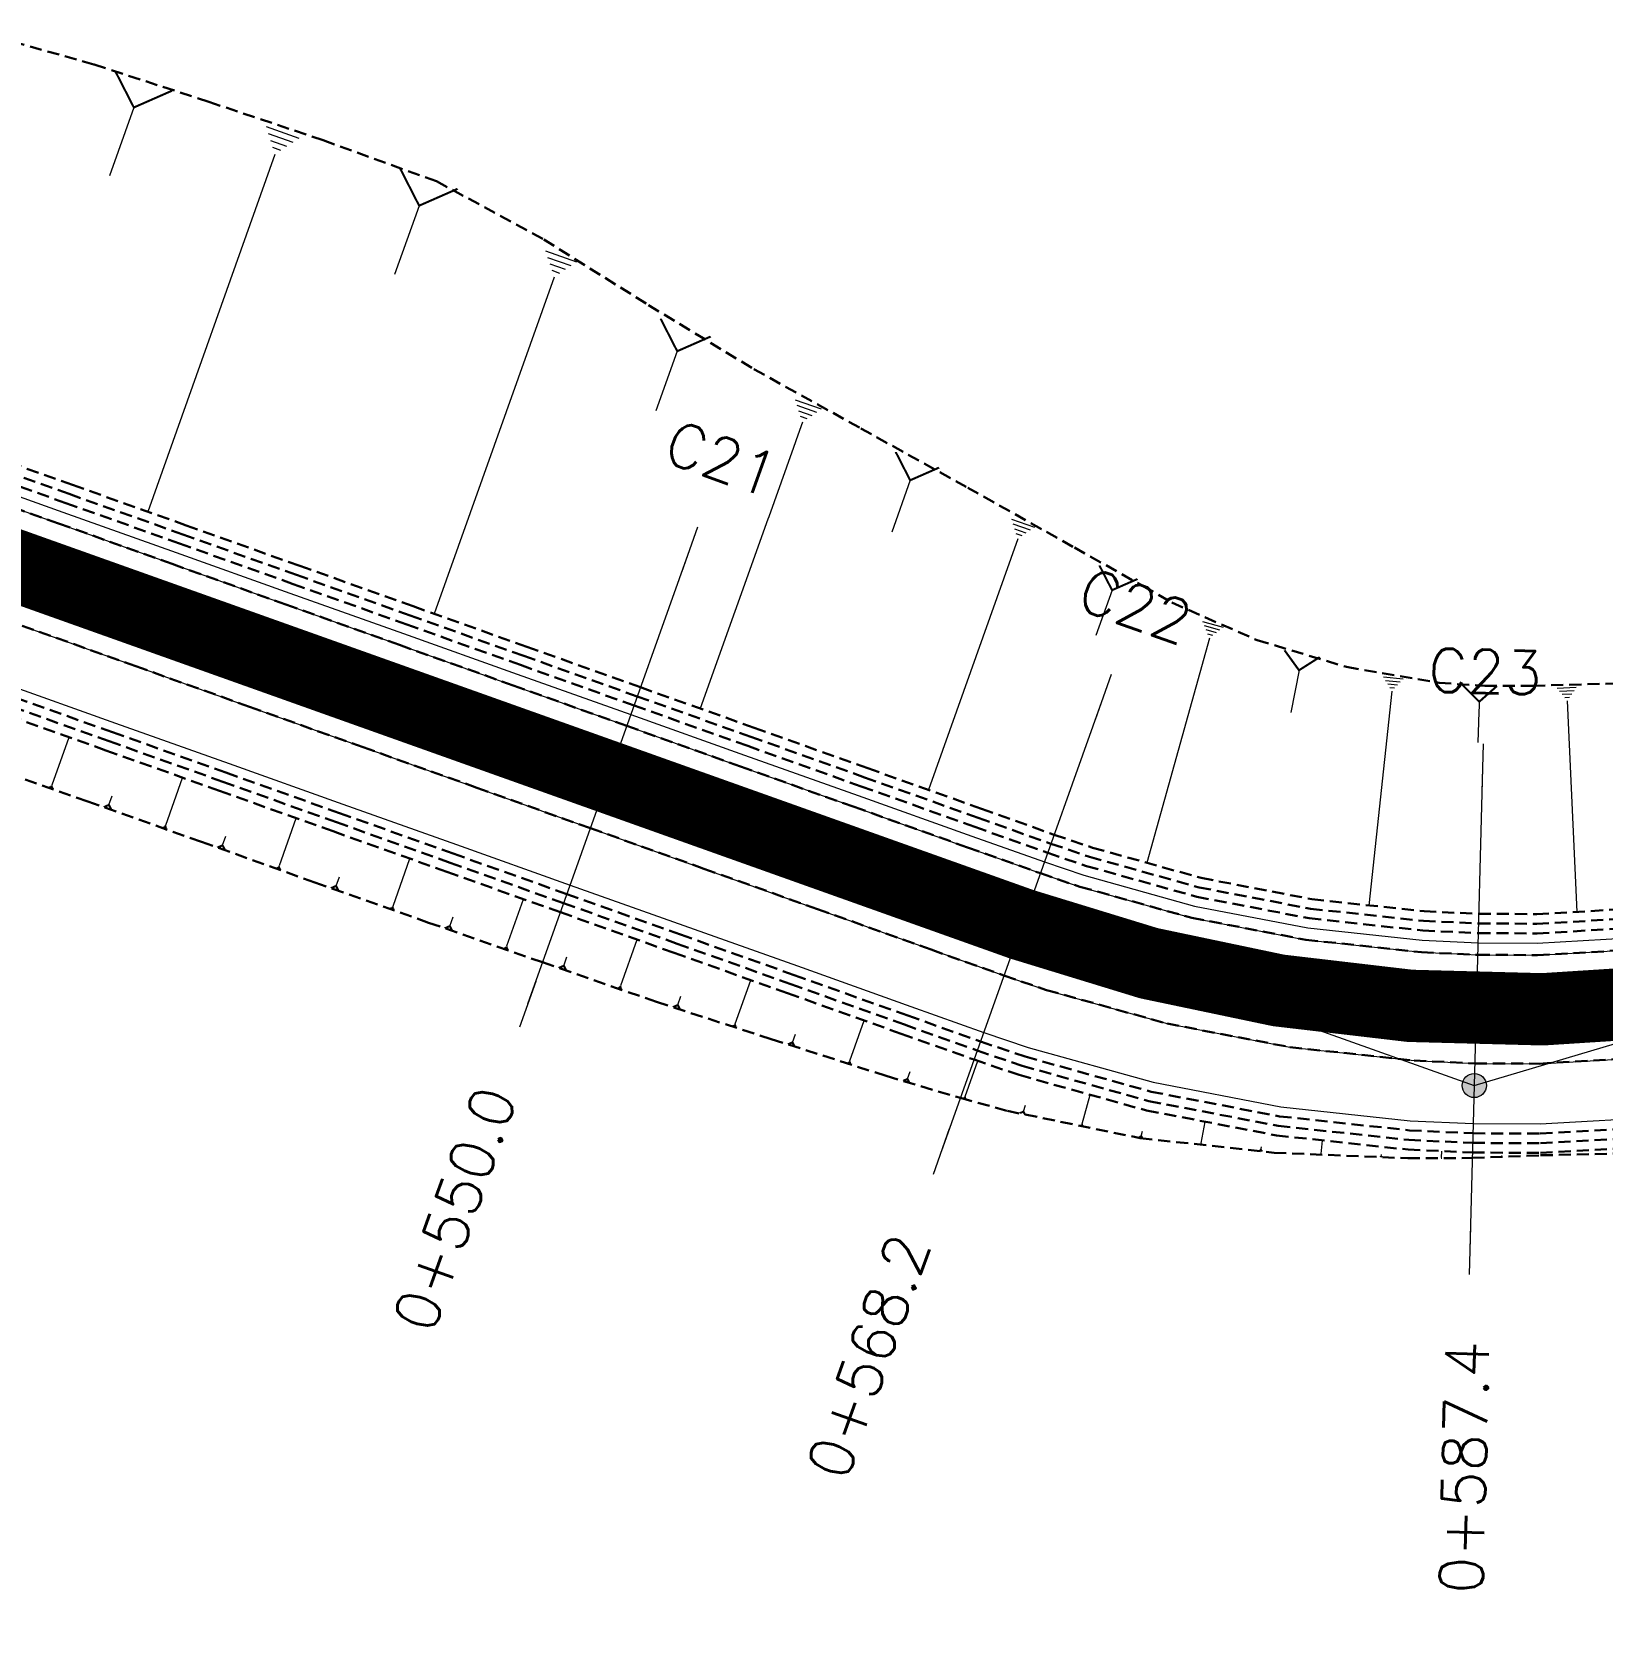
# Model space of a CAD drawing. Header units: metres. Extents: x 544752 to 548977, y 1840603 to 1844608.
# Drawn here: x 546712.2 to 546777.3, y 1842918.7 to 1842984.6 of the extents above; entities that cross this region are included whole.
import ezdxf

# ---------------------------------------------------------------- set-up
doc = ezdxf.new("R2010")
doc.units = ezdxf.units.M
doc.header["$MEASUREMENT"] = 0
for name, pattern in [('ACAD_ISO02W100', [15, 12, -3]), ('Anordnung Grundriss$0$GESTRICHELT', [0.75, 0.5, -0.25]), ('HIDDEN', [0.375, 0.25, -0.125])]:
    doc.linetypes.add(name, pattern=pattern)
doc.layers.add('C-ROAD', color=7, linetype='Continuous')
for name, color, linetype, lineweight in [('C-ROAD-CORR', 5, 'Continuous', 0), ('C-ROAD-SAMP', 150, 'HIDDEN', 0), ('C-ROAD-SAMP-TEXT', 11, 'Continuous', 0), ('C-ROAD-STAN', 11, 'Continuous', 0), ('C-TOPO-FEAT', 94, 'Continuous', 5)]:
    doc.layers.add(name, color=color, linetype=linetype, lineweight=lineweight)

# ---------------------------------------------------------------- blocks, each defined once
blk = doc.blocks.new('STA')
blk.add_circle((0, 0), 0.03600344113496039)
blk = doc.blocks.new('PI')
h = blk.add_hatch(color=256)
h.dxf.hatch_style = 1
h.paths.add_polyline_path([(0.01097384885793593, 0, 1), (-0.01097384885793593, 0, 1)])
at = {"xscale": 0.3048, "yscale": 0.3048, "zscale": 0.3048}
blk.add_blockref('STA', (0, 0), dxfattribs=at)

msp = doc.modelspace()

# ---------------------------------------------------------------- linework, layer by layer
at = {"layer": 'C-ROAD', "color": 3, "linetype": 'Continuous', "lineweight": 13}
for p, q in [((546753.265710862, 1842947.63961096), (546772.0065228832, 1842940.962488956)), ((546772.0065228832, 1842940.962488956), (546791.0720866786, 1842946.646349496))]:
    msp.add_line(p, q, dxfattribs=at)
at = {"layer": 'C-ROAD', "color": 1, "linetype": 'ACAD_ISO02W100', "lineweight": -3, "ltscale": 0.1, "const_width": 3, "flags": 128}
msp.add_lwpolyline([(546753.265710862, 1842947.63961096, 0.1593275653336677), (546791.0720866786, 1842946.646349496)], format="xyb", dxfattribs=at)
at = {"layer": 'C-ROAD-CORR', "color": 160, "linetype": 'Continuous'}
for p, q in [((546716.4421007994, 1842981.503289616, 579.7399569689414), (546715.4325726188, 1842978.669826659, 576.7320242104522)), ((546723.2890450377, 1842980.216841936, 581.2287876284992), (546721.9369269998, 1842980.698585048, 581.2287876284992)), ((546723.0397397643, 1842980.051706819, 580.9895585649405), (546722.0256512358, 1842980.413014153, 580.9895585649405)), ((546722.7904344909, 1842979.886571702, 580.7503295013818), (546722.1143754718, 1842980.127443258, 580.7503295013818)), ((546722.5411292174, 1842979.721436584, 580.5111004378231), (546722.203099708, 1842979.841872362, 580.5111004378231)), ((546722.291823944, 1842979.556301467, 580.2718713742644), (546717.0158795163, 1842964.748202605, 564.5519673820934)), ((546728.2688547082, 1842977.432416723, 580.6915899511723), (546727.2506129184, 1842974.574497104, 577.6576946181864)), ((546734.7998169401, 1842975.092920973, 581.0887543768501), (546733.5258131692, 1842975.546832928, 581.0887543768501)), ((546734.5649144762, 1842974.937326006, 580.8633460023452), (546733.6094116481, 1842975.277759972, 580.8633460023452)), ((546733.8602070848, 1842974.470541103, 580.1871208788305), (546728.8890633628, 1842960.517932484, 565.3753837365228)), ((546734.3300120124, 1842974.781731038, 580.6379376278403), (546733.693010127, 1842975.008687016, 580.6379376278403)), ((546734.0951095487, 1842974.626136071, 580.4125292533354), (546733.7766086059, 1842974.739614059, 580.4125292533354)), ((546748.623014449, 1842966.050435773, 578.3032365759252), (546747.8566898352, 1842963.899577136, 576.0199393346124)), ((546753.7862552309, 1842964.09210678, 578.5191147115357), (546752.835789263, 1842964.430746174, 578.5191147115357)), ((546753.6110070859, 1842963.97602571, 578.3509495979458), (546752.89815761, 1842964.230005255, 578.3509495979458)), ((546753.4357589409, 1842963.859944639, 578.1827844843559), (546752.9605259569, 1842964.029264336, 578.1827844843559)), ((546753.2605107959, 1842963.743863569, 578.014619370766), (546753.0228943039, 1842963.828523417, 578.014619370766)), ((546753.0852626509, 1842963.627782499, 577.8464542571761), (546749.376558613, 1842953.218488619, 566.796210607248)), ((546764.7411771509, 1842958.175095019, 576.9935681413978), (546764.4070485526, 1842956.427877755, 575.2133097375958)), ((546768.5905858652, 1842957.303239632, 577.0252067686451), (546767.6415669059, 1842948.430631593, 568.094845072717)), ((546768.9375705821, 1842957.675659886, 577.4327439842514), (546768.3302181424, 1842957.740622632, 577.4327439842514)), ((546768.8219090098, 1842957.551519801, 577.296898245716), (546768.4170073833, 1842957.594828299, 577.296898245716)), ((546768.7062474375, 1842957.427379717, 577.1610525071806), (546768.5037966243, 1842957.449033966, 577.1610525071806)), ((546713.0512946981, 1842953.42541262, 566.5728829185658), (546713.7549707786, 1842955.400434365, 564.4762496850942)), ((546712.9182909033, 1842953.337313412, 566.7005110784643), (546713.0986288758, 1842953.273061199, 566.7005110784643)), ((546712.9515418521, 1842953.359338214, 566.6686040384897), (546713.0867953313, 1842953.311149054, 566.6686040384897)), ((546712.9847928007, 1842953.381363016, 566.636696998515), (546713.074961787, 1842953.34923691, 566.636696998515)), ((546713.0180437495, 1842953.403387818, 566.6047899585404), (546713.0631282425, 1842953.387324765, 566.6047899585404)), ((546717.7650905162, 1842951.758085739, 566.8880861723834), (546718.4649281965, 1842953.722334169, 564.8028896172865)), ((546715.4094099442, 1842952.595204833, 566.7268199130729), (546715.5445638194, 1842952.97454392, 566.3241231121192)), ((546722.4738525939, 1842950.076561336, 567.2183543973324), (546723.1749074995, 1842952.044226177, 565.1295310672272)), ((546717.6328122279, 1842951.670467093, 567.0150181484233), (546717.8121664961, 1842951.606565362, 567.0150181484233)), ((546717.6658818, 1842951.692371754, 566.9832851544134), (546717.8003975011, 1842951.644445456, 566.9832851544134)), ((546717.6989513721, 1842951.714276416, 566.9515521604034), (546717.7886285061, 1842951.682325551, 566.9515521604034)), ((546717.7320209441, 1842951.736181078, 566.9198191663934), (546717.7768595112, 1842951.720205645, 566.9198191663934)), ((546720.1200959919, 1842950.919074083, 567.0513617476935), (546720.2551139035, 1842951.298031559, 566.649070056023)), ((546722.3413442345, 1842949.988790294, 567.3455071457088), (546722.5210104529, 1842949.92477742, 567.3455071457088)), ((546722.3744713244, 1842950.010733055, 567.3137189586147), (546722.5092209881, 1842949.962723399, 567.3137189586147)), ((546722.4075984142, 1842950.032675815, 567.2819307715206), (546722.4974315234, 1842950.000669378, 567.2819307715206)), ((546722.4407255041, 1842950.054618576, 567.2501425844265), (546722.4856420587, 1842950.038615357, 567.2501425844265)), ((546727.1853892048, 1842948.402841163, 567.5403394980335), (546727.8848814617, 1842950.366120087, 565.456172146785)), ((546724.8286542528, 1842949.236985082, 567.3822300641481), (546724.9639458735, 1842949.616710782, 566.9791228446018)), ((546731.9043890375, 1842946.750337451, 567.8398280366337), (546732.5947702881, 1842948.68804433, 565.782807322092)), ((546727.0531762061, 1842948.315265764, 567.6672088234436), (546727.232441949, 1842948.251395573, 567.6672088234436)), ((546727.0862294557, 1842948.337159613, 567.6354914920911), (546727.220678763, 1842948.289256971, 567.6354914920911)), ((546727.1192827054, 1842948.359053463, 567.6037741607386), (546727.2089155769, 1842948.327118368, 567.6037741607386)), ((546727.1523359551, 1842948.380947313, 567.572056829386), (546727.1971523908, 1842948.364979766, 567.572056829386)), ((546729.5435605089, 1842947.572797037, 567.6941033708916), (546729.6778959911, 1842947.949839125, 567.2938450070693)), ((546731.773898136, 1842946.663902735, 567.9650448673519), (546731.9508289121, 1842946.600864464, 567.9650448673519)), ((546731.8065208613, 1842946.685511414, 567.9337406596724), (546731.9392189435, 1842946.638232711, 567.9337406596724)), ((546731.8391435868, 1842946.707120093, 567.9024364519928), (546731.9276089747, 1842946.675600957, 567.9024364519928)), ((546731.8717663122, 1842946.728728772, 567.8711322443132), (546731.9159990061, 1842946.712969204, 567.8711322443132)), ((546736.6262050592, 1842945.105876337, 568.1307922649352), (546737.3046153759, 1842947.009984156, 566.1094394640876)), ((546734.2652588508, 1842945.927996827, 567.9854267161826), (546734.3973080021, 1842946.298621824, 567.5919805739888)), ((546736.4979768175, 1842945.020940365, 568.2538378860539), (546736.6718396848, 1842944.958995153, 568.2538378860539)), ((546736.5300338779, 1842945.042174358, 568.2230764807742), (546736.6604310285, 1842944.995715449, 568.2230764807742)), ((546736.5620909383, 1842945.063408351, 568.1923150754945), (546736.6490223721, 1842945.032435745, 568.1923150754945)), ((546736.5941479988, 1842945.084642344, 568.1615536702149), (546736.6376137156, 1842945.069156041, 568.1615536702149)), ((546741.3691372554, 1842943.52458233, 568.355080722873), (546742.0132274863, 1842945.332363277, 566.4359860979494)), ((546738.9926148222, 1842944.300101752, 568.2589041636334), (546739.1212235397, 1842944.661070414, 567.8757089424909)), ((546741.2473959494, 1842943.443943182, 568.4719015915607), (546741.4124632718, 1842943.385131715, 568.4719015915607)), ((546741.277831276, 1842943.464102969, 568.4426963743888), (546741.4016317676, 1842943.419994368, 568.4426963743888)), ((546741.3082666025, 1842943.484262756, 568.4134911572169), (546741.3908002635, 1842943.454857022, 568.4134911572169)), ((546741.3387019288, 1842943.504422543, 568.384285940045), (546741.3799687595, 1842943.489719676, 568.384285940045)), ((546746.125759254, 1842941.984742314, 568.535658610247), (546746.7208814743, 1842943.655083766, 566.7624662851399)), ((546743.7465869525, 1842942.751965868, 568.4482049075525), (546743.8663117953, 1842943.087999981, 568.091479573981)), ((546746.0132735294, 1842941.910233889, 568.6435979818001), (546746.1657913391, 1842941.85589366, 568.6435979818001)), ((546746.0413949605, 1842941.928860995, 568.6166131389118), (546746.1557833179, 1842941.888105823, 568.6166131389118)), ((546746.0695163917, 1842941.947488102, 568.5896282960235), (546746.1457752965, 1842941.920317987, 568.5896282960235)), ((546746.0976378229, 1842941.966115208, 568.5626434531353), (546746.1357672752, 1842941.952530151, 568.5626434531353)), ((546748.5096642455, 1842941.233015213, 568.6068777864185), (546748.6185271485, 1842941.538562903, 568.2825160712711)), ((546750.9030646397, 1842940.513581591, 568.6456451575267), (546751.422415576, 1842941.98253131, 567.087523416705)), ((546750.8043880467, 1842940.447874642, 568.7404904060003), (546750.9385138641, 1842940.400454116, 568.7404904060003)), ((546750.829057195, 1842940.464301379, 568.7167790938819), (546750.9296515579, 1842940.428735984, 568.7167790938819)), ((546750.8537263433, 1842940.480728116, 568.6930677817635), (546750.9207892518, 1842940.457017853, 568.6930677817635)), ((546750.8783954914, 1842940.497154854, 568.6693564696451), (546750.9119269458, 1842940.485299722, 568.6693564696451)), ((546753.3159688904, 1842939.882496411, 568.6476469319847), (546753.3975058865, 1842940.1429598, 568.3745925911574)), ((546755.758315379, 1842939.371166932, 568.6302904547413), (546756.0882377814, 1842940.578049353, 567.3776508992908)), ((546760.6812945297, 1842938.576120513, 568.5726669101869), (546760.8547485006, 1842939.461392822, 567.6693106601407)), ((546755.6831798691, 1842939.312800013, 568.706493931689), (546755.7933096781, 1842939.282694105, 568.706493931689)), ((546755.7019637466, 1842939.327391743, 568.6874430624521), (546755.7845611033, 1842939.304812312, 568.6874430624521)), ((546755.7207476241, 1842939.341983472, 568.6683921932151), (546755.7758125286, 1842939.326930518, 568.6683921932151)), ((546755.7395315015, 1842939.356575202, 568.6493413239782), (546755.7670639538, 1842939.349048725, 568.6493413239782)), ((546758.2019142412, 1842938.862077823, 568.6126592023332), (546758.2498442738, 1842939.066651797, 568.4025402739286)), ((546760.6303570868, 1842938.530184695, 568.6276158076785), (546760.7111304317, 1842938.51435854, 568.6276158076785)), ((546760.6430914475, 1842938.54166865, 568.6138785833056), (546760.7036714562, 1842938.529799033, 568.6138785833056)), ((546760.6558258083, 1842938.553152604, 568.6001413589327), (546760.6962124807, 1842938.545239527, 568.6001413589327)), ((546760.6685601689, 1842938.564636559, 568.5864041345598), (546760.6887535052, 1842938.56068002, 568.5864041345598)), ((546763.1616991571, 1842938.29004723, 568.5326566410364), (546763.1832551464, 1842938.426574938, 568.3943607452434)), ((546765.6240788178, 1842938.106784976, 568.5528324715832), (546765.6743936805, 1842938.100735144, 568.5528324715832)), ((546765.6313764809, 1842938.114414557, 568.5443740673808), (546765.6691126279, 1842938.109877184, 568.5443740673808)), ((546765.6386741439, 1842938.122044139, 568.5359156631783), (546765.6638315753, 1842938.119019223, 568.5359156631783)), ((546765.6459718071, 1842938.129673721, 568.5274572589759), (546765.6585505226, 1842938.128161262, 568.5274572589759)), ((546765.6532694701, 1842938.137303302, 568.5189988547735), (546765.7195773709, 1842938.688768726, 567.9627595396946)), ((546768.1486238829, 1842938.022761934, 568.5128862555), (546768.1550252254, 1842938.100115765, 568.435175397932)), ((546770.646079881, 1842937.973446168, 568.52721674416), (546770.6582849693, 1842938.242224245, 568.2580337814096)), ((546770.633069273, 1842937.957646126, 568.5435985027026), (546770.6576049504, 1842937.956531972, 568.5435985027026)), ((546770.636321925, 1842937.961596136, 568.539503063067), (546770.654723683, 1842937.960760521, 568.539503063067)), ((546770.639574577, 1842937.965546147, 568.5354076234313), (546770.6518424157, 1842937.96498907, 568.5354076234313)), ((546770.642827229, 1842937.969496157, 568.5313121837956), (546770.6489611483, 1842937.969217619, 568.5313121837956)), ((546773.1443004798, 1842938.018420897, 568.5648376211699), (546773.1445489414, 1842938.049019637, 568.5342173321397))]:
    msp.add_line(p, q, dxfattribs=at)
at = {"layer": 'C-ROAD-CORR', "color": 5, "linetype": 'Anordnung Grundriss$0$GESTRICHELT', "lineweight": 30, "extrusion": (0.2373205385561406, 0.666092307407172, -0.7071067811811829), "const_width": 0.1, "elevation": 1356932.904456884}
msp.add_lwpolyline([(103541.1315154814, 1357754.458243744), (103539.8732422364, 1357752.780546084), (103538.6149689912, 1357754.458243744)], dxfattribs=at)
at = {"layer": 'C-ROAD-CORR', "color": 5, "linetype": 'Anordnung Grundriss$0$GESTRICHELT', "lineweight": 30, "extrusion": (0.2373205385238794, 0.6660923073952225, -0.7071067812032668), "const_width": 0.1, "elevation": 1356932.326665564}
msp.add_lwpolyline([(103528.6352662554, 1357755.240830303), (103527.3661323908, 1357753.548651816), (103526.0969985259, 1357755.240830302)], dxfattribs=at)
at = {"layer": 'C-ROAD-CORR', "color": 5, "linetype": 'Anordnung Grundriss$0$GESTRICHELT', "lineweight": 30, "extrusion": (0.2373205386339875, 0.6660923073655545, -0.7071067811942592), "const_width": 0.1, "elevation": 1356931.767630762}
msp.add_lwpolyline([(103516.3647724309, 1357752.61649244), (103515.2644611482, 1357751.14941073), (103514.1641498659, 1357752.61649244)], dxfattribs=at)
at = {"layer": 'C-ROAD-CORR', "color": 5, "linetype": 'Anordnung Grundriss$0$GESTRICHELT', "lineweight": 30, "extrusion": (0.2373205385723305, 0.6660923074357314, -0.7071067811488462), "const_width": 0.1, "elevation": 1356931.264597807}
msp.add_lwpolyline([(103505.3277691678, 1357750.382260017), (103504.3726242029, 1357749.108733397), (103503.4174792377, 1357750.382260017)], dxfattribs=at)
at = {"layer": 'C-ROAD-CORR', "color": 5, "linetype": 'Anordnung Grundriss$0$GESTRICHELT', "lineweight": 30, "extrusion": (0.1328680427916817, 0.6947903874383083, -0.7068326539769036), "const_width": 0.1, "elevation": 1352709.347639478}
msp.add_lwpolyline([(-190867.6542632368, 1352477.803518623), (-190868.3982870253, 1352476.811486905), (-190869.1423108148, 1352477.803518623)], dxfattribs=at)
at = {"layer": 'C-ROAD-CORR', "color": 5, "linetype": 'Anordnung Grundriss$0$GESTRICHELT', "lineweight": 30, "extrusion": (0.2373205383206144, 0.6660923076869412, 0.7071067809966888), "const_width": 0.1, "elevation": 1357724.0787443}
msp.add_lwpolyline([(103530.9745340372, -1356922.380653292), (103531.1429894686, -1356922.605260534), (103531.3114449001, -1356922.380653293)], dxfattribs=at)
at = {"layer": 'C-ROAD-CORR', "color": 5, "linetype": 'Anordnung Grundriss$0$GESTRICHELT', "lineweight": 30, "extrusion": (0.2373205389229671, 0.6660923074876336, 0.707106780982273), "const_width": 0.1, "elevation": 1357724.309676778}
msp.add_lwpolyline([(103525.9764281271, -1356922.152784916), (103526.1447140942, -1356922.377166205), (103526.3130000609, -1356922.152784916)], dxfattribs=at)
at = {"layer": 'C-ROAD-CORR', "color": 5, "linetype": 'Anordnung Grundriss$0$GESTRICHELT', "lineweight": 30, "extrusion": (0.23732053890082, 0.6660923073701664, 0.7071067811003598), "const_width": 0.1, "elevation": 1357724.540418521}
msp.add_lwpolyline([(103520.9761447227, -1356921.915606676), (103521.1447718398, -1356922.140442832), (103521.3133989568, -1356921.915606677)], dxfattribs=at)
at = {"layer": 'C-ROAD-CORR', "color": 5, "linetype": 'Anordnung Grundriss$0$GESTRICHELT', "lineweight": 30, "extrusion": (0.2373205388355923, 0.6660923074275237, 0.7071067810682213), "const_width": 0.1, "elevation": 1357724.771457516}
msp.add_lwpolyline([(103515.9771529129, -1356921.707055801), (103516.144588301, -1356921.930302985), (103516.3120236901, -1356921.707055801)], dxfattribs=at)
at = {"layer": 'C-ROAD-CORR', "color": 5, "linetype": 'Anordnung Grundriss$0$GESTRICHELT', "lineweight": 30, "extrusion": (0.2373205387318602, 0.6660923075115108, 0.7071067810239205), "const_width": 0.1, "elevation": 1357725.002519502}
msp.add_lwpolyline([(103510.9798051849, -1356921.529753854), (103511.144390897, -1356921.74920147), (103511.3089766088, -1356921.529753854)], dxfattribs=at)
at = {"layer": 'C-ROAD-CORR', "color": 5, "linetype": 'Anordnung Grundriss$0$GESTRICHELT', "lineweight": 30, "extrusion": (0.2373205388276515, 0.6660923070347674, 0.7071067814408617), "const_width": 0.1, "elevation": 1357725.232641537}
msp.add_lwpolyline([(103505.9852612905, -1356921.380438579), (103506.1455588551, -1356921.594168665), (103506.3058564193, -1356921.38043858)], dxfattribs=at)
at = {"layer": 'C-ROAD-CORR', "color": 5, "linetype": 'Anordnung Grundriss$0$GESTRICHELT', "lineweight": 30, "extrusion": (0.237320538504476, 0.6660923072751137, 0.7071067813229208), "const_width": 0.1, "elevation": 1357725.463777384}
msp.add_lwpolyline([(103500.9974739706, -1356921.358173745), (103501.1466986971, -1356921.557140047), (103501.2959234234, -1356921.358173745)], dxfattribs=at)
at = {"layer": 'C-ROAD-CORR', "color": 5, "linetype": 'Anordnung Grundriss$0$GESTRICHELT', "lineweight": 30, "extrusion": (0.2373205385584954, 0.6660923075734682, 0.7071067810237419), "const_width": 0.1, "elevation": 1357725.695169989}
msp.add_lwpolyline([(103496.0142819816, -1356921.382071495), (103496.1499684151, -1356921.562986739), (103496.2856548485, -1356921.382071496)], dxfattribs=at)
at = {"layer": 'C-ROAD-CORR', "color": 5, "linetype": 'Anordnung Grundriss$0$GESTRICHELT', "lineweight": 30, "extrusion": (0.211296894543809, 0.674970970067696, 0.7069425803571432), "const_width": 0.1, "elevation": 1359860.199245641}
msp.add_lwpolyline([(28793.45937905804, -1358424.704379393), (28793.57353919343, -1358424.856592906), (28793.68769932899, -1358424.704379393)], dxfattribs=at)
at = {"layer": 'C-ROAD-CORR', "color": 5, "linetype": 'Anordnung Grundriss$0$GESTRICHELT', "lineweight": 30, "extrusion": (0.1613034012191492, 0.6884718393973233, 0.7070981113763498), "const_width": 0.1, "elevation": 1357407.53082219}
msp.add_lwpolyline([(-111941.2400576209, -1356569.998119781), (-111941.1521636131, -1356570.115311791), (-111941.0642696058, -1356569.998119781)], dxfattribs=at)
at = {"layer": 'C-ROAD-CORR', "color": 5, "linetype": 'Anordnung Grundriss$0$GESTRICHELT', "lineweight": 30, "extrusion": (0.1103078012672237, 0.6986490467838625, 0.7069099648523787), "const_width": 0.1, "elevation": 1348281.223204253}
msp.add_lwpolyline([(-252656.9162752797, -1346727.094309363), (-252656.858462117, -1346727.17139358), (-252656.8006489538, -1346727.094309363)], dxfattribs=at)
at = {"layer": 'C-ROAD-CORR', "color": 5, "linetype": 'Anordnung Grundriss$0$GESTRICHELT', "lineweight": 30, "extrusion": (0.05835136081036139, 0.7051179578693918, 0.7066850671845825), "const_width": 0.1, "elevation": 1331795.120176935}
msp.add_lwpolyline([(-392914.5221547992, -1329404.428261606), (-392914.4896933028, -1329404.4715436), (-392914.457231807, -1329404.428261606)], dxfattribs=at)
at = {"layer": 'C-ROAD-CORR', "color": 5, "linetype": 'Anordnung Grundriss$0$GESTRICHELT', "lineweight": 30, "extrusion": (0.005743442812018091, 0.7073206687652845, 0.7068694960189581), "const_width": 0.1, "elevation": 1307090.413108098}
msp.add_lwpolyline([(-531790.9716792819, -1305409.789221594), (-531790.9588805417, -1305409.806286582), (-531790.9460818014, -1305409.789221594)], dxfattribs=at)
at = {"layer": 'C-ROAD-SAMP', "color": 1, "linetype": 'Continuous', "lineweight": 13}
for points in [[(546739.4767047705, 1842963.168212701), (546736.1204855274, 1842953.748244952), (546732.7642662844, 1842944.328277203)], [(546756.6219301051, 1842957.05957871), (546753.2657108621, 1842947.639610961), (546749.9094916191, 1842938.219643212)], [(546772.3524044504, 1842954.127731931), (546772.0897718049, 1842944.131181321), (546771.8271391593, 1842934.134630712)]]:
    msp.add_lwpolyline(points, dxfattribs=at)
at = {"layer": 'C-ROAD-SAMP-TEXT', "color": 4, "linetype": 'Continuous', "lineweight": 9}
for p, q in [((546739.8123266947, 1842964.110209476), (546739.1410828461, 1842962.226215926)), ((546772.378667715, 1842955.127386992), (546772.326141186, 1842953.12807687))]:
    msp.add_line(p, q, dxfattribs=at)
at = {"layer": 'C-ROAD-SAMP-TEXT', "color": 1, "linetype": 'Continuous', "lineweight": -3}
for p, q in [((546735.7848636032, 1842952.806248178), (546736.4561074518, 1842954.690241727)), ((546752.9300889379, 1842946.697614186), (546753.6013327865, 1842948.581607736)), ((546772.0635085403, 1842943.13152626), (546772.1160350693, 1842945.130836382))]:
    msp.add_line(p, q, dxfattribs=at)
at = {"layer": 'C-ROAD-SAMP-TEXT', "color": 4, "linetype": 'Continuous', "lineweight": 5}
for p, q in [((546733.0998882087, 1842945.270273978), (546732.42864436, 1842943.386280429)), ((546750.2451135434, 1842939.161639987), (546749.5738696947, 1842937.277646437)), ((546771.8534024239, 1842935.134285772), (546771.8008758948, 1842933.134975651))]:
    msp.add_line(p, q, dxfattribs=at)

# ---------------------------------------------------------------- block references
at = {"layer": 'C-ROAD-STAN', "color": 3, "linetype": 'Continuous', "lineweight": -3, "xscale": 45.56286554269575, "yscale": 45.56286554269575, "zscale": 45.56286554269575, "rotation": 334.5}
msp.add_blockref('PI', (546772.0065228831, 1842940.962488956), dxfattribs=at)

# ---------------------------------------------------------------- texts
at = {"layer": 'C-ROAD-SAMP-TEXT', "color": 1, "linetype": 'Continuous', "lineweight": 13, "char_height": 1.8, "attachment_point": 5, "bg_fill": 3, "box_fill_scale": 1.416666666666667, "bg_fill_color": 256, "bg_fill_true_color": 13158600, "bg_fill_transparency": 0}
for s, insert, width, rotation in [('{\\Fsimplex.shx|c0;C21}', (546740.8191924677, 1842966.936199801), 3.982285714285715, 340.389638730257), ('{\\Fsimplex.shx|c0;C22}', (546757.9644178024, 1842960.827565809), 4.761428571428572, 340.389638730257), ('{\\Fsimplex.shx|c0;C23}', (546772.4574575087, 1842958.126352175), 4.761428571428572, 358.49505274244586)]:
    msp.add_mtext(s, dxfattribs=dict(at, insert=insert, width=width, rotation=rotation))
at = {"layer": 'C-ROAD-SAMP-TEXT', "color": 1, "linetype": 'Continuous', "lineweight": -3, "char_height": 1.8, "attachment_point": 5, "bg_fill": 3, "box_fill_scale": 1.416666666666667, "bg_fill_color": 256, "bg_fill_true_color": 13158600, "bg_fill_transparency": 0}
for s, insert, width, rotation in [('{\\Fsimplex.shx|c0;0+550.0}', (546729.7436689656, 1842935.850306229), 11.25428571428571, 70.389638730257), ('{\\Fsimplex.shx|c0;0+568.2}', (546746.8888943003, 1842929.741672238), 11.25428571428571, 70.389638730257), ('{\\Fsimplex.shx|c0;0+587.4}', (546771.5907697784, 1842925.137735163), 11.34085714285715, 88.49505274244588)]:
    msp.add_mtext(s, dxfattribs=dict(at, insert=insert, width=width, rotation=rotation))

# ---------------------------------------------------------------- next in the draw order: linework, layer by layer
at = {"layer": 'C-ROAD', "color": 1, "linetype": 'ACAD_ISO02W100', "lineweight": 60, "ltscale": 0.1, "const_width": 3, "flags": 128}
msp.add_lwpolyline([(546702.8106020357, 1842965.616148849), (546753.265710862, 1842947.63961096)], dxfattribs=at)
at = {"layer": 'C-ROAD', "color": 1, "linetype": 'ACAD_ISO02W100', "lineweight": 60, "ltscale": 0.2}
msp.add_polyline3d([(546707.8605822804, 1842963.816902681, 563.6464779817343), (546712.5705661549, 1842962.13879306, 563.9731197487173), (546717.2805500294, 1842960.460683438, 564.2997615157003), (546721.9905339039, 1842958.782573817, 564.6264032826833), (546726.7005177784, 1842957.104464195, 564.9530450496662), (546731.410501653, 1842955.426354574, 565.2796868166492), (546736.1204855274, 1842953.748244952, 565.6063285836323), (546740.830469402, 1842952.070135331, 565.9329703506153), (546745.5404532765, 1842950.392025709, 566.2596121175982), (546750.250437151, 1842948.713916088, 566.5862538845812), (546753.265710862, 1842947.63961096, 566.7953659238453), (546754.96909957, 1842947.060945646, 566.9128956515642), (546759.7844406945, 1842945.719891518, 567.2395374185471), (546764.693606058, 1842944.77859892, 567.5661791855301), (546769.6634672036, 1842944.243419965, 567.8928209525131), (546772.0897718049, 1842944.131181321, 568.0515074770615), (546774.6604860822, 1842944.117966194, 568.2194627194962), (546779.6509413761, 1842944.403084205, 568.5461044864791)], dxfattribs=at)
at = {"layer": 'C-ROAD-CORR', "color": 160, "linetype": 'Continuous'}
for p, q in [((546738.966826648, 1842971.400257818, 579.3903920618301), (546738.084033303, 1842968.922504061, 576.760071212522)), ((546744.9539160962, 1842968.991382203, 579.5142948284727), (546743.8696091076, 1842969.377707515, 579.5142948284727)), ((546744.7539901707, 1842968.858955036, 579.3224493400036), (546743.9407599292, 1842969.14869902, 579.3224493400036)), ((546744.154212394, 1842968.461673533, 578.7469128745963), (546739.9232626891, 1842956.586582283, 566.1406157333186)), ((546744.5540642452, 1842968.726527868, 579.1306038515345), (546744.0119107508, 1842968.919690524, 579.1306038515345)), ((546744.3541383196, 1842968.594100701, 578.9387583630654), (546744.0830615724, 1842968.690682029, 578.9387583630654)), ((546756.9917741319, 1842961.495563973, 577.4361756059731), (546756.3214079293, 1842959.61403373, 575.4387905900966)), ((546761.6068969409, 1842959.950089658, 577.6969071981617), (546760.7572971049, 1842960.186774685, 577.6969071981617)), ((546761.4612494569, 1842959.838075313, 577.5498047875268), (546760.82404958, 1842960.015589084, 577.5498047875268)), ((546761.0243070051, 1842959.50203228, 577.108497555622), (546758.4311372659, 1842950.193642075, 567.4383923094698)), ((546761.315601973, 1842959.726060969, 577.4027023768919), (546760.890802055, 1842959.844403482, 577.4027023768919)), ((546761.169954489, 1842959.614046625, 577.2555999662569), (546760.9575545301, 1842959.673217881, 577.2555999662569)), ((546769.0532321545, 1842957.799799971, 577.5685897227868), (546768.2434289014, 1842957.886416965, 577.5685897227868)), ((546776.2367217328, 1842957.458091696, 577.9923976188619), (546775.4384927467, 1842957.421979825, 577.9923976188619)), ((546776.1429617546, 1842957.320539548, 577.8591227694484), (546775.5442900151, 1842957.293455645, 577.8591227694484)), ((546772.2114462514, 1842956.870599644, 577.180365144455), (546772.159443197, 1842955.176804543, 575.4856413231814)), ((546776.0492017765, 1842957.182987399, 577.7258479200349), (546775.6500872835, 1842957.164931464, 577.7258479200349)), ((546775.9554417983, 1842957.045435251, 577.5925730706214), (546775.7558845519, 1842957.036407284, 577.5925730706214)), ((546775.8616818202, 1842956.907883103, 577.4592982212079), (546776.2573318653, 1842948.162300867, 568.6981569264377))]:
    msp.add_line(p, q, dxfattribs=at)
at = {"layer": 'C-ROAD-CORR', "color": 5, "linetype": 'Anordnung Grundriss$0$GESTRICHELT', "lineweight": 30, "extrusion": (0.2373205385636928, 0.6660923073807729, -0.707106781203516), "const_width": 0.1, "elevation": 1356930.829709945}
msp.add_lwpolyline([(103495.7961353735, 1357748.561902912), (103494.9605927177, 1357747.447846037), (103494.1250500617, 1357748.561902912)], dxfattribs=at)
at = {"layer": 'C-ROAD-CORR', "color": 5, "linetype": 'Anordnung Grundriss$0$GESTRICHELT', "lineweight": 30, "extrusion": (0.02170026942395327, 0.7068009853916802, -0.7070795325536428), "const_width": 0.1, "elevation": 1314060.724053326}
msp.add_lwpolyline([(-489958.0020835794, 1314776.624237958), (-489958.7109521183, 1314775.679079906), (-489959.4198206569, 1314776.624237958)], dxfattribs=at)
at = {"layer": 'C-ROAD-CORR', "color": 11, "linetype": 'Anordnung Grundriss$0$GESTRICHELT', "lineweight": 30}
for points in [[(546709.9713805676, 1842984.639038165, 580.0551508696982), (546714.7972161886, 1842983.28609196, 580.7269779123294), (546719.5532789519, 1842981.737312878, 581.1909137157961), (546724.2940489044, 1842980.145611158, 581.6092839303926), (546728.9949344682, 1842978.441965126, 581.9088168878109), (546733.4437318352, 1842976.030778104, 581.4572421901715), (546737.7819572785, 1842973.30924665, 580.6762136755734), (546742.1450084638, 1842970.657394103, 579.9691545308362), (546746.5775183588, 1842968.200492708, 579.4690506073189), (546751.009778622, 1842965.742890666, 578.9682028954908), (546755.4332398124, 1842963.26059209, 578.4411379664737), (546758.2650852272, 1842961.671455091, 578.1037174853936), (546759.4702310388, 1842960.983136503, 577.9571277000263), (546763.0009279937, 1842959.424536501, 577.7290784656443), (546766.7161940888, 1842958.311674264, 577.6620629267268), (546770.5523738991, 1842957.654239672, 577.7455679864956), (546772.4416362176, 1842957.524148528, 577.8615960354163), (546774.4460169668, 1842957.533648727, 578.0493594432221), (546778.3470099935, 1842957.644647984, 578.2642141447635)], [(546709.8098860173, 1842954.390336842, 566.5311852962537), (546714.5295080649, 1842952.739278874, 566.8291097107419), (546719.2409759891, 1842951.065334565, 567.1513296877371), (546723.9483075244, 1842949.37978057, 567.4858742136381), (546728.6620554436, 1842947.712235568, 567.8013008472036), (546733.3847463926, 1842946.069791146, 568.0900813377473), (546738.1076966223, 1842944.428074453, 568.3780892906661), (546742.8661511819, 1842942.886008474, 568.560310560385), (546747.6309017724, 1842941.361613691, 568.7237725346405), (546750.7027507082, 1842940.44609938, 568.764316251415), (546752.6564966517, 1842939.907966573, 568.7629246259197), (546758.156650906, 1842938.784287835, 568.6961021319039), (546763.7067396153, 1842938.175505398, 568.5751115740337), (546769.2461147966, 1842937.94687848, 568.5356789224221), (546771.9276040185, 1842937.958610963, 568.5587077308733), (546774.7571769736, 1842938.06966268, 568.6010390552135), (546780.2619171034, 1842938.198559819, 568.6389151531292)]]:
    msp.add_polyline3d(points, dxfattribs=at)
at = {"layer": 'C-ROAD-CORR', "color": 1, "linetype": 'Anordnung Grundriss$0$GESTRICHELT', "lineweight": 30}
for points in [[(546709.9713805676, 1842984.639038165, 580.0551508696982), (546714.7972161886, 1842983.28609196, 580.7269779123294), (546719.5532789519, 1842981.737312878, 581.1909137157961), (546724.2940489044, 1842980.145611158, 581.6092839303926), (546728.9949344682, 1842978.441965126, 581.9088168878109), (546733.4437318352, 1842976.030778104, 581.4572421901715), (546737.7819572785, 1842973.30924665, 580.6762136755734), (546742.1450084638, 1842970.657394103, 579.9691545308362), (546746.5775183588, 1842968.200492708, 579.4690506073189), (546751.009778622, 1842965.742890666, 578.9682028954908), (546755.4332398124, 1842963.26059209, 578.4411379664737), (546758.2650852272, 1842961.671455091, 578.1037174853936), (546759.4702310388, 1842960.983136503, 577.9571277000263), (546763.0009279937, 1842959.424536501, 577.7290784656443), (546766.7161940888, 1842958.311674264, 577.6620629267268), (546770.5523738991, 1842957.654239672, 577.7455679864956), (546772.4416362176, 1842957.524148528, 577.8615960354163), (546774.4460169668, 1842957.533648727, 578.0493594432221), (546778.3470099935, 1842957.644647984, 578.2642141447635)], [(546709.1862888815, 1842967.537789942, 564.0089779817343), (546713.8962727559, 1842965.859680321, 564.3356197487174), (546718.6062566304, 1842964.181570699, 564.6622615157004), (546723.316240505, 1842962.503461078, 564.9889032826834), (546728.0262243794, 1842960.825351456, 565.3155450496663), (546732.736208254, 1842959.147241835, 565.6421868166493), (546737.4461921285, 1842957.469132213, 565.9688285836323), (546742.156176003, 1842955.791022592, 566.2954703506153), (546746.8661598775, 1842954.11291297, 566.6221121175982), (546751.576143752, 1842952.434803349, 566.9487538845813), (546754.591417463, 1842951.360498221, 567.1578659238454), (546756.1842304405, 1842950.819397052, 567.2753956515643), (546760.6869829823, 1842949.565397651, 567.6020374185472), (546765.2774691486, 1842948.685209202, 567.9286791855302), (546769.9247110214, 1842948.184771468, 568.2553209525132), (546772.1935116999, 1842948.079818812, 568.4140074770615), (546774.5973476788, 1842948.067461547, 568.5819627194962), (546779.2638468278, 1842948.33407108, 568.9086044864791)], [(546710.5736157052, 1842956.533912249, 564.2556197487173), (546715.2835995797, 1842954.855802628, 564.5822615157003), (546719.9935834543, 1842953.177693006, 564.9089032826834), (546724.7035673287, 1842951.499583384, 565.2355450496663), (546729.4135512033, 1842949.821473763, 565.5621868166493), (546734.1235350778, 1842948.143364141, 565.8888285836323), (546738.8335189524, 1842946.46525452, 566.2154703506153), (546743.5435028268, 1842944.787144898, 566.5421121175982), (546748.2534867013, 1842943.109035277, 566.8687538845812), (546751.2687604123, 1842942.03473015, 567.0778659238454), (546753.1387125624, 1842941.399480871, 567.1953956515642), (546758.4249149698, 1842939.927293672, 567.5220374185471), (546763.814116086, 1842938.893958116, 567.8486791855302), (546769.269948035, 1842938.306447448, 568.1753209525132), (546771.9335053808, 1842938.183233709, 568.3340074770615), (546774.7555932973, 1842938.168726358, 568.5019627194962), (546780.2340331641, 1842938.481724228, 568.8286044864791)], [(546709.8098860173, 1842954.390336842, 566.5311852962537), (546714.5295080649, 1842952.739278874, 566.8291097107419), (546719.2409759891, 1842951.065334565, 567.1513296877371), (546723.9483075244, 1842949.37978057, 567.4858742136381), (546728.6620554436, 1842947.712235568, 567.8013008472036), (546733.3847463926, 1842946.069791146, 568.0900813377473), (546738.1076966223, 1842944.428074453, 568.3780892906661), (546742.8661511819, 1842942.886008474, 568.560310560385), (546747.6309017724, 1842941.361613691, 568.7237725346405), (546750.7027507082, 1842940.44609938, 568.764316251415), (546752.6564966517, 1842939.907966573, 568.7629246259197), (546758.156650906, 1842938.784287835, 568.6961021319039), (546763.7067396153, 1842938.175505398, 568.5751115740337), (546769.2461147966, 1842937.94687848, 568.5356789224221), (546771.9276040185, 1842937.958610963, 568.5587077308733), (546774.7571769736, 1842938.06966268, 568.6010390552135)]]:
    msp.add_polyline3d(points, dxfattribs=at)
at = {"layer": 'C-ROAD-CORR', "color": 92, "linetype": 'Anordnung Grundriss$0$GESTRICHELT', "lineweight": 30}
for points in [[(546709.0520401117, 1842967.160991232, 563.6089779817344), (546713.7620239862, 1842965.482881611, 563.9356197487174), (546718.4720078607, 1842963.804771989, 564.2622615157004), (546723.1819917352, 1842962.126662368, 564.5889032826834), (546727.8919756097, 1842960.448552746, 564.9155450496663), (546732.6019594843, 1842958.770443125, 565.2421868166493), (546737.3119433587, 1842957.092333503, 565.5688285836324), (546742.0219272333, 1842955.414223882, 565.8954703506154), (546746.7319111078, 1842953.73611426, 566.2221121175983), (546751.4418949822, 1842952.058004639, 566.5487538845813), (546754.4571686933, 1842950.983699511, 566.7578659238454), (546756.0611792131, 1842950.438794378, 566.8753956515643), (546760.5955862949, 1842949.175979309, 567.2020374185472), (546765.2183437723, 1842948.289603097, 567.5286791855302), (546769.8982559512, 1842947.785647265, 567.8553209525132), (546772.1830063941, 1842947.679956788, 568.0140074770616), (546774.6037414413, 1842947.66751265, 568.1819627194963), (546779.3030462757, 1842947.935996459, 568.5086044864792)], [(546708.917791342, 1842966.784192522, 563.6089779817344), (546713.6277752165, 1842965.106082901, 563.9356197487174), (546718.3377590909, 1842963.427973279, 564.2622615157004), (546723.0477429655, 1842961.749863658, 564.5889032826834), (546727.75772684, 1842960.071754036, 564.9155450496663), (546732.4677107146, 1842958.393644415, 565.2421868166493), (546737.177694589, 1842956.715534793, 565.5688285836324), (546741.8876784636, 1842955.037425172, 565.8954703506154), (546746.597662338, 1842953.35931555, 566.2221121175983), (546751.3076462125, 1842951.681205929, 566.5487538845813), (546754.3229199236, 1842950.606900801, 566.7578659238454), (546755.9381279857, 1842950.058191704, 566.8753956515643), (546760.5041896076, 1842948.786560966, 567.2020374185472), (546765.1592183962, 1842947.893996993, 567.5286791855302), (546769.8718008811, 1842947.386523062, 567.8553209525132), (546772.1725010882, 1842947.280094763, 568.0140074770616), (546774.6101352036, 1842947.267563754, 568.1819627194963), (546779.3422457236, 1842947.537921839, 568.5086044864792)], [(546710.8421132447, 1842957.287509669, 563.8556197487173), (546715.5520971192, 1842955.609400047, 564.1822615157004), (546720.2620809937, 1842953.931290426, 564.5089032826834), (546724.9720648682, 1842952.253180804, 564.8355450496663), (546729.6820487428, 1842950.575071183, 565.1621868166493), (546734.3920326172, 1842948.896961561, 565.4888285836323), (546739.1020164918, 1842947.21885194, 565.8154703506153), (546743.8120003663, 1842945.540742318, 566.1421121175982), (546748.5219842407, 1842943.862632697, 566.4687538845812), (546751.5372579518, 1842942.78832757, 566.6778659238454), (546753.3848150172, 1842942.160686219, 566.7953956515643), (546758.6077083446, 1842940.706130357, 567.1220374185472), (546763.9323668386, 1842939.685170325, 567.4486791855302), (546769.3228581754, 1842939.104695854, 567.7753209525132), (546771.9545159924, 1842938.982957757, 567.9340074770615), (546774.7428057726, 1842938.968624151, 568.1019627194962), (546780.1556342683, 1842939.277873469, 568.4286044864791)], [(546710.707864475, 1842956.910710959, 563.8556197487173), (546715.4178483494, 1842955.232601338, 564.1822615157004), (546720.127832224, 1842953.554491716, 564.5089032826834), (546724.8378160985, 1842951.876382095, 564.8355450496663), (546729.547799973, 1842950.198272473, 565.1621868166493), (546734.2577838475, 1842948.520162852, 565.4888285836323), (546738.9677677221, 1842946.84205323, 565.8154703506153), (546743.6777515966, 1842945.163943609, 566.1421121175982), (546748.387735471, 1842943.485833987, 566.4687538845812), (546751.4030091821, 1842942.41152886, 566.6778659238454), (546753.2617637898, 1842941.780083545, 566.7953956515643), (546758.5163116573, 1842940.316712015, 567.1220374185472), (546763.8732414623, 1842939.289564221, 567.4486791855302), (546769.2964031053, 1842938.705571651, 567.7753209525132), (546771.9440106866, 1842938.583095733, 567.9340074770615), (546774.749199535, 1842938.568675255, 568.1019627194962), (546780.1948337161, 1842938.879798849, 568.4286044864791)]]:
    msp.add_polyline3d(points, dxfattribs=at)
at = {"layer": 'C-ROAD-CORR', "color": 5, "linetype": 'Anordnung Grundriss$0$GESTRICHELT', "lineweight": 30}
for points in [[(546708.6157316101, 1842965.936395425, 564.0289779817343), (546713.3257154846, 1842964.258285803, 564.3556197487173), (546718.035699359, 1842962.580176182, 564.6822615157004), (546722.7456832336, 1842960.90206656, 565.0089032826834), (546727.4556671081, 1842959.223956939, 565.3355450496663), (546732.1656509826, 1842957.545847317, 565.6621868166493), (546736.8756348571, 1842955.867737696, 565.9888285836323), (546741.5856187317, 1842954.189628074, 566.3154703506153), (546746.2956026061, 1842952.511518453, 566.6421121175982), (546751.0055864806, 1842950.833408831, 566.9687538845812), (546754.0208601917, 1842949.759103704, 567.1778659238454), (546755.6612627241, 1842949.201835688, 567.2953956515643), (546760.2985470609, 1842947.910369695, 567.6220374185472), (546765.0261862995, 1842947.003883258, 567.9486791855302), (546769.8122769733, 1842946.488493606, 568.2753209525132), (546772.1488641502, 1842946.380405209, 568.4340074770615), (546774.6245211689, 1842946.367678737, 568.6019627194962), (546779.4304444814, 1842946.642253943, 568.9286044864791)], [(546711.8154168252, 1842960.019300316, 564.3556197487173), (546716.5254006997, 1842958.341190695, 564.6822615157004), (546721.2353845743, 1842956.663081073, 565.0089032826834), (546725.9453684487, 1842954.984971452, 565.3355450496663), (546730.6553523233, 1842953.30686183, 565.6621868166493), (546735.3653361978, 1842951.628752209, 565.9888285836323), (546740.0753200724, 1842949.950642587, 566.3154703506153), (546744.7853039468, 1842948.272532966, 566.6421121175982), (546749.4952878213, 1842946.594423344, 566.9687538845812), (546752.5105615323, 1842945.520118217, 567.1778659238454), (546754.2769364158, 1842944.920055605, 567.2953956515643), (546759.2703343281, 1842943.529413341, 567.6220374185472), (546764.3610258165, 1842942.553314583, 567.9486791855302), (546769.514657434, 1842941.998346324, 568.2753209525132), (546772.0306794596, 1842941.881957434, 568.4340074770615), (546774.6964509955, 1842941.868253651, 568.6019627194962), (546779.8714382708, 1842942.163914466, 568.9286044864791)]]:
    msp.add_polyline3d(points, dxfattribs=at)
at = {"layer": 'C-ROAD-CORR', "color": 160, "linetype": 'Anordnung Grundriss$0$GESTRICHELT', "lineweight": 30}
for points in [[(546708.6157316101, 1842965.936395425, 563.8789779817344), (546713.3257154846, 1842964.258285803, 564.2056197487174), (546718.035699359, 1842962.580176182, 564.5322615157004), (546722.7456832336, 1842960.90206656, 564.8589032826834), (546727.4556671081, 1842959.223956939, 565.1855450496663), (546732.1656509826, 1842957.545847317, 565.5121868166493), (546736.8756348571, 1842955.867737696, 565.8388285836323), (546741.5856187317, 1842954.189628074, 566.1654703506154), (546746.2956026061, 1842952.511518453, 566.4921121175983), (546751.0055864806, 1842950.833408831, 566.8187538845813), (546754.0208601917, 1842949.759103704, 567.0278659238454), (546755.6612627241, 1842949.201835688, 567.1453956515643), (546760.2985470609, 1842947.910369695, 567.4720374185472), (546765.0261862995, 1842947.003883258, 567.7986791855302), (546769.8122769733, 1842946.488493606, 568.1253209525132), (546772.1488641502, 1842946.380405209, 568.2840074770616), (546774.6245211689, 1842946.367678737, 568.4519627194962), (546779.4304444814, 1842946.642253943, 568.7786044864791)], [(546711.8154168252, 1842960.019300316, 564.2056197487174), (546716.5254006997, 1842958.341190695, 564.5322615157004), (546721.2353845743, 1842956.663081073, 564.8589032826834), (546725.9453684487, 1842954.984971452, 565.1855450496663), (546730.6553523233, 1842953.30686183, 565.5121868166493), (546735.3653361978, 1842951.628752209, 565.8388285836323), (546740.0753200724, 1842949.950642587, 566.1654703506154), (546744.7853039468, 1842948.272532966, 566.4921121175983), (546749.4952878213, 1842946.594423344, 566.8187538845813), (546752.5105615323, 1842945.520118217, 567.0278659238454), (546754.2769364158, 1842944.920055605, 567.1453956515643), (546759.2703343281, 1842943.529413341, 567.4720374185472), (546764.3610258165, 1842942.553314583, 567.7986791855302), (546769.514657434, 1842941.998346324, 568.1253209525132), (546772.0306794596, 1842941.881957434, 568.2840074770616), (546774.6964509955, 1842941.868253651, 568.4519627194962), (546779.8714382708, 1842942.163914466, 568.7786044864791)]]:
    msp.add_polyline3d(points, dxfattribs=at)
at = {"layer": 'C-ROAD-CORR', "color": 150, "linetype": 'Anordnung Grundriss$0$GESTRICHELT', "lineweight": 30}
msp.add_polyline3d([(546707.8605822804, 1842963.816902681, 564.0964779817343), (546712.5705661549, 1842962.13879306, 564.4231197487173), (546717.2805500294, 1842960.460683438, 564.7497615157004), (546721.9905339039, 1842958.782573817, 565.0764032826834), (546726.7005177784, 1842957.104464195, 565.4030450496663), (546731.410501653, 1842955.426354574, 565.7296868166493), (546736.1204855274, 1842953.748244952, 566.0563285836323), (546740.830469402, 1842952.070135331, 566.3829703506153), (546745.5404532765, 1842950.392025709, 566.7096121175982), (546750.250437151, 1842948.713916088, 567.0362538845812), (546753.265710862, 1842947.63961096, 567.2453659238454), (546754.96909957, 1842947.060945646, 567.3628956515643), (546759.7844406945, 1842945.719891518, 567.6895374185472), (546764.693606058, 1842944.77859892, 568.0161791855302), (546769.6634672036, 1842944.243419965, 568.3428209525132), (546772.0897718049, 1842944.131181321, 568.5015074770615), (546774.6604860822, 1842944.117966194, 568.6694627194962), (546779.6509413761, 1842944.403084205, 568.9961044864791)], dxfattribs=at)
msp.add_polyline3d([(546707.8605822804, 1842963.816902681, 564.0964779817343), (546712.5705661549, 1842962.13879306, 564.4231197487173), (546717.2805500294, 1842960.460683438, 564.7497615157004), (546721.9905339039, 1842958.782573817, 565.0764032826834), (546726.7005177784, 1842957.104464195, 565.4030450496663), (546731.410501653, 1842955.426354574, 565.7296868166493), (546736.1204855274, 1842953.748244952, 566.0563285836323), (546740.830469402, 1842952.070135331, 566.3829703506153), (546745.5404532765, 1842950.392025709, 566.7096121175982), (546750.250437151, 1842948.713916088, 567.0362538845812), (546753.265710862, 1842947.63961096, 567.2453659238454), (546754.96909957, 1842947.060945646, 567.3628956515643), (546759.7844406945, 1842945.719891518, 567.6895374185472), (546764.693606058, 1842944.77859892, 568.0161791855302), (546769.6634672036, 1842944.243419965, 568.3428209525132), (546772.0897718049, 1842944.131181321, 568.5015074770615), (546774.6604860822, 1842944.117966194, 568.6694627194962), (546779.6509413761, 1842944.403084205, 568.9961044864791)], dxfattribs=at)
at = {"layer": 'C-ROAD-SAMP-TEXT', "color": 4, "linetype": 'Continuous', "lineweight": 9}
msp.add_line((546756.9575520294, 1842958.001575485), (546756.2863081808, 1842956.117581935), dxfattribs=at)
at = {"layer": 'C-TOPO-FEAT', "color": 94, "linetype": 'Continuous', "lineweight": 0, "ltscale": 2}
for points in [[(546708.6157316101, 1842965.936395425, 563.5789779817343), (546713.3257154846, 1842964.258285803, 563.9056197487173), (546718.035699359, 1842962.580176182, 564.2322615157003), (546722.7456832336, 1842960.90206656, 564.5589032826833), (546727.4556671081, 1842959.223956939, 564.8855450496662), (546732.1656509826, 1842957.545847317, 565.2121868166493), (546736.8756348571, 1842955.867737696, 565.5388285836323), (546741.5856187317, 1842954.189628074, 565.8654703506153), (546746.2956026061, 1842952.511518453, 566.1921121175982), (546751.0055864806, 1842950.833408831, 566.5187538845812), (546754.0208601917, 1842949.759103704, 566.7278659238453), (546755.6612627241, 1842949.201835688, 566.8453956515642), (546760.2985470609, 1842947.910369695, 567.1720374185471), (546765.0261862995, 1842947.003883258, 567.4986791855301), (546769.8122769733, 1842946.488493606, 567.8253209525132), (546772.1488641502, 1842946.380405209, 567.9840074770615), (546774.6245211689, 1842946.367678737, 568.1519627194962), (546779.4304444814, 1842946.642253943, 568.4786044864791)], [(546708.7835425723, 1842966.407393812, 564.0089779817343), (546713.4935264467, 1842964.729284191, 564.3356197487174), (546718.2035103212, 1842963.051174569, 564.6622615157004), (546722.9134941958, 1842961.373064948, 564.9889032826834), (546727.6234780703, 1842959.694955326, 565.3155450496663), (546732.3334619448, 1842958.016845705, 565.6421868166493), (546737.0434458193, 1842956.338736083, 565.9688285836323), (546741.7534296939, 1842954.660626462, 566.2954703506153), (546746.4634135683, 1842952.98251684, 566.6221121175982), (546751.1733974428, 1842951.304407219, 566.9487538845813), (546754.1886711539, 1842950.230102091, 567.1578659238454), (546755.8150767583, 1842949.67758903, 567.2753956515643), (546760.4127929201, 1842948.397142623, 567.6020374185472), (546765.1000930199, 1842947.498390888, 567.9286791855302), (546769.845345811, 1842946.987398859, 568.2553209525132), (546772.1619957824, 1842946.880232739, 568.4140074770615), (546774.616528966, 1842946.867614857, 568.5819627194962), (546779.3814451715, 1842947.139847219, 568.9086044864791)], [(546707.8605822804, 1842963.816902681, 563.9464779817343), (546712.5705661549, 1842962.13879306, 564.2731197487174), (546717.2805500294, 1842960.460683438, 564.5997615157004), (546721.9905339039, 1842958.782573817, 564.9264032826834), (546726.7005177784, 1842957.104464195, 565.2530450496663), (546731.410501653, 1842955.426354574, 565.5796868166493), (546736.1204855274, 1842953.748244952, 565.9063285836323), (546740.830469402, 1842952.070135331, 566.2329703506153), (546745.5404532765, 1842950.392025709, 566.5596121175982), (546750.250437151, 1842948.713916088, 566.8862538845813), (546753.265710862, 1842947.63961096, 567.0953659238454), (546754.96909957, 1842947.060945646, 567.2128956515643), (546759.7844406945, 1842945.719891518, 567.5395374185472), (546764.693606058, 1842944.77859892, 567.8661791855302), (546769.6634672036, 1842944.243419965, 568.1928209525132), (546772.0897718049, 1842944.131181321, 568.3515074770615), (546774.6604860822, 1842944.117966194, 568.5194627194962), (546779.6509413761, 1842944.403084205, 568.8461044864791)], [(546707.8605822804, 1842963.816902681, 563.9464779817343), (546712.5705661549, 1842962.13879306, 564.2731197487174), (546717.2805500294, 1842960.460683438, 564.5997615157004), (546721.9905339039, 1842958.782573817, 564.9264032826834), (546726.7005177784, 1842957.104464195, 565.2530450496663), (546731.410501653, 1842955.426354574, 565.5796868166493), (546736.1204855274, 1842953.748244952, 565.9063285836323), (546740.830469402, 1842952.070135331, 566.2329703506153), (546745.5404532765, 1842950.392025709, 566.5596121175982), (546750.250437151, 1842948.713916088, 566.8862538845813), (546753.265710862, 1842947.63961096, 567.0953659238454), (546754.96909957, 1842947.060945646, 567.2128956515643), (546759.7844406945, 1842945.719891518, 567.5395374185472), (546764.693606058, 1842944.77859892, 567.8661791855302), (546769.6634672036, 1842944.243419965, 568.1928209525132), (546772.0897718049, 1842944.131181321, 568.3515074770615), (546774.6604860822, 1842944.117966194, 568.5194627194962), (546779.6509413761, 1842944.403084205, 568.8461044864791)], [(546707.8605822804, 1842963.816902681, 563.6464779817343), (546712.5705661549, 1842962.13879306, 563.9731197487173), (546717.2805500294, 1842960.460683438, 564.2997615157003), (546721.9905339039, 1842958.782573817, 564.6264032826833), (546726.7005177784, 1842957.104464195, 564.9530450496662), (546731.410501653, 1842955.426354574, 565.2796868166492), (546736.1204855274, 1842953.748244952, 565.6063285836323), (546740.830469402, 1842952.070135331, 565.9329703506153), (546745.5404532765, 1842950.392025709, 566.2596121175982), (546750.250437151, 1842948.713916088, 566.5862538845812), (546753.265710862, 1842947.63961096, 566.7953659238453), (546754.96909957, 1842947.060945646, 566.9128956515642), (546759.7844406945, 1842945.719891518, 567.2395374185471), (546764.693606058, 1842944.77859892, 567.5661791855301), (546769.6634672036, 1842944.243419965, 567.8928209525131), (546772.0897718049, 1842944.131181321, 568.0515074770615), (546774.6604860822, 1842944.117966194, 568.2194627194962), (546779.6509413761, 1842944.403084205, 568.5461044864791)], [(546711.8154168252, 1842960.019300316, 563.9056197487173), (546716.5254006997, 1842958.341190695, 564.2322615157003), (546721.2353845743, 1842956.663081073, 564.5589032826833), (546725.9453684487, 1842954.984971452, 564.8855450496662), (546730.6553523233, 1842953.30686183, 565.2121868166493), (546735.3653361978, 1842951.628752209, 565.5388285836323), (546740.0753200724, 1842949.950642587, 565.8654703506153), (546744.7853039468, 1842948.272532966, 566.1921121175982), (546749.4952878213, 1842946.594423344, 566.5187538845812), (546752.5105615323, 1842945.520118217, 566.7278659238453), (546754.2769364158, 1842944.920055605, 566.8453956515642), (546759.2703343281, 1842943.529413341, 567.1720374185471), (546764.3610258165, 1842942.553314583, 567.4986791855301), (546769.514657434, 1842941.998346324, 567.8253209525132), (546772.0306794596, 1842941.881957434, 567.9840074770615), (546774.6964509955, 1842941.868253651, 568.1519627194962), (546779.8714382708, 1842942.163914466, 568.4786044864791)], [(546710.9763620144, 1842957.664308379, 564.2556197487173), (546715.6863458889, 1842955.986198758, 564.5822615157003), (546720.3963297635, 1842954.308089136, 564.9089032826834), (546725.1063136379, 1842952.629979515, 565.2355450496663), (546729.8162975125, 1842950.951869893, 565.5621868166493), (546734.526281387, 1842949.273760271, 565.8888285836323), (546739.2362652615, 1842947.59565065, 566.2154703506153), (546743.946249136, 1842945.917541028, 566.5421121175982), (546748.6562330105, 1842944.239431407, 566.8687538845812), (546751.6715067215, 1842943.16512628, 567.0778659238454), (546753.5078662445, 1842942.541288893, 567.1953956515642), (546758.6991050319, 1842941.0955487, 567.5220374185471), (546763.9914922148, 1842940.08077643, 567.8486791855302), (546769.3493132455, 1842939.503820057, 568.1753209525132), (546771.9650212983, 1842939.382819782, 568.3340074770615), (546774.7364120103, 1842939.368573048, 568.5019627194962), (546780.1164348203, 1842939.675948089, 568.8286044864791)]]:
    msp.add_polyline3d(points, dxfattribs=at)

doc.saveas('drawing.dxf')
